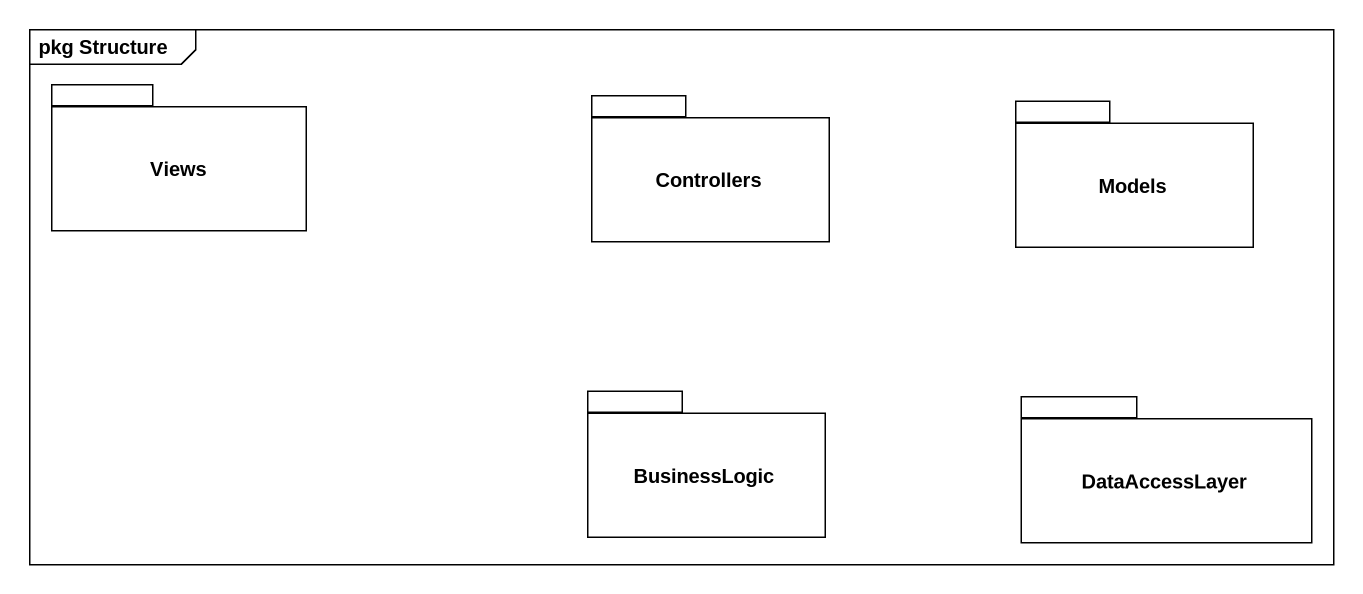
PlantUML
@startuml
mainframe pkg Structure
package Views {
}
package Controllers {
}
package Models {
}
package BusinessLogic {
}
package DataAccessLayer {
}
@enduml
